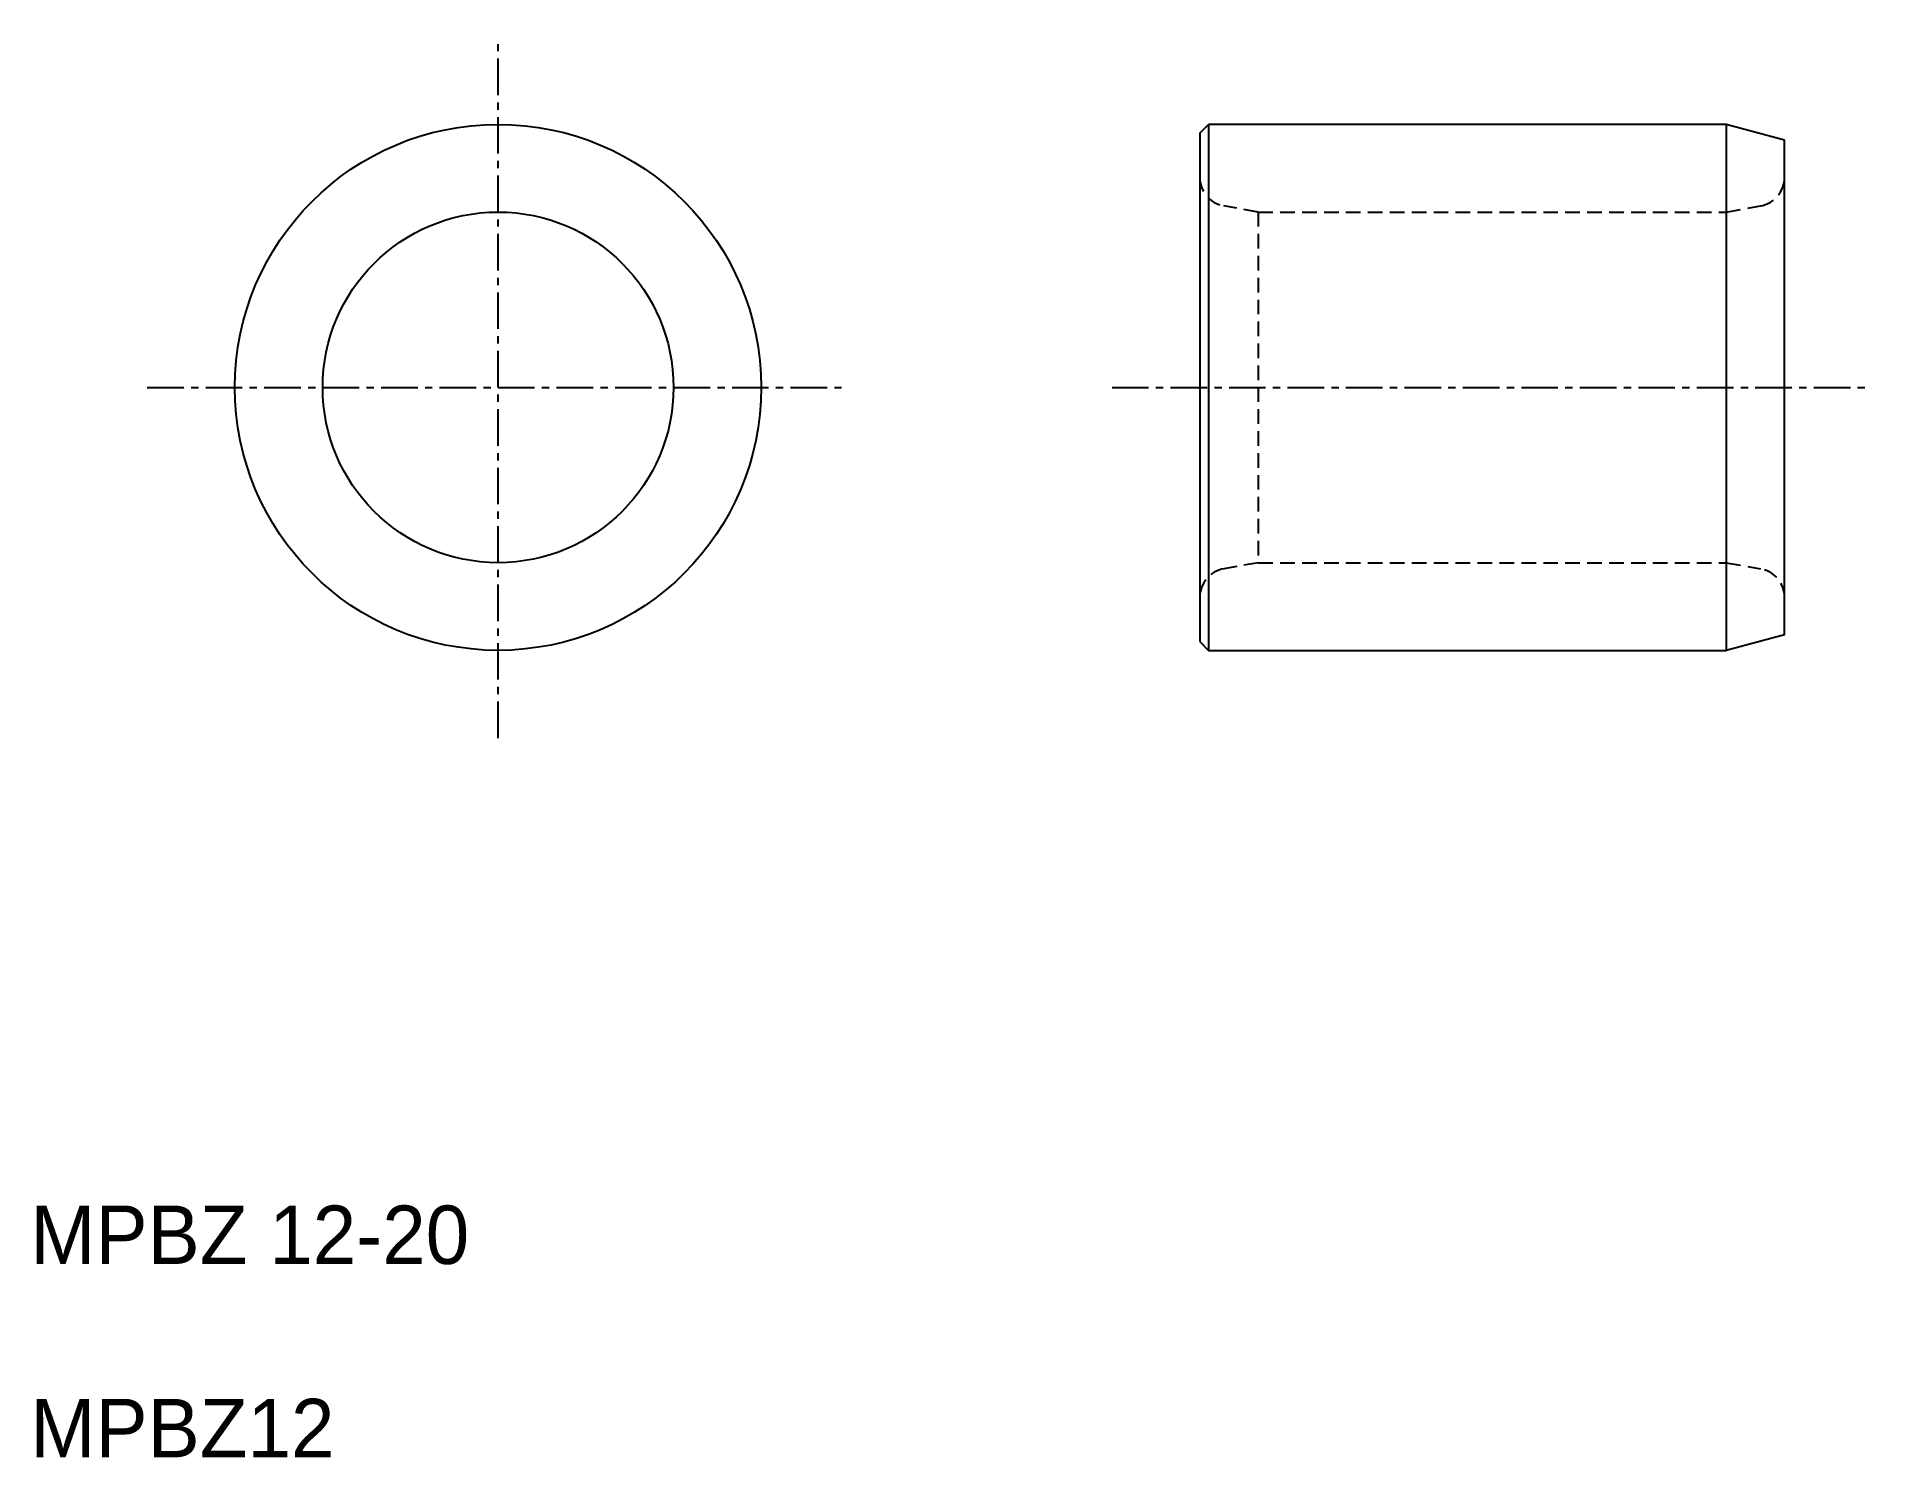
# Model space of a CAD drawing. Extents: x 36.2 to 99, y 73.2 to 121.8.
import ezdxf

# ---------------------------------------------------------------- set-up
doc = ezdxf.new("R2010")
doc.units = 0
doc.linetypes.add('CENTER', pattern=[2, 1.25, -0.25, 0.25, -0.25])
doc.linetypes.add('DASHED', pattern=[0.75, 0.5, -0.25])
doc.layers.get('0').update_dxf_attribs({"linetype": 'CONTINUOUS'})
doc.layers.add('CENTER', color=1, linetype='CENTER')

msp = doc.modelspace()

# ---------------------------------------------------------------- linework, layer by layer
at = {"color": 7, "linetype": 'CONTINUOUS'}
for p, q in [((75.957, 118.539), (76.257, 118.839)), ((76.257, 118.839), (76.257, 100.839)), ((93.957, 118.839), (76.257, 118.839)), ((93.957, 118.839), (93.957, 100.839)), ((95.957, 118.303), (93.957, 118.839)), ((75.957, 118.539), (75.957, 101.139)), ((95.957, 101.375), (95.957, 118.303)), ((75.957, 101.139), (76.257, 100.839)), ((95.957, 101.375), (93.957, 100.839)), ((76.257, 100.839), (93.957, 100.839))]:
    msp.add_line(p, q, dxfattribs=at)
at = {"color": 3, "linetype": 'DASHED'}
for p, q in [((77.957, 115.839), (76.784, 116.046)), ((77.957, 115.839), (77.957, 103.839)), ((77.957, 115.839), (93.957, 115.839)), ((93.957, 115.839), (95.131, 116.046)), ((93.957, 115.839), (93.957, 103.839)), ((77.957, 103.839), (76.784, 103.632)), ((77.957, 103.839), (93.957, 103.839)), ((93.957, 103.839), (95.131, 103.632))]:
    msp.add_line(p, q, dxfattribs=at)
at = {"color": 7, "linetype": 'CONTINUOUS'}
for radius in [9, 6]:
    msp.add_circle((51.957, 109.839), radius, dxfattribs=at)
at = {"color": 3, "linetype": 'DASHED'}
for centre, start, end in [((76.957, 117.031), 180, 260), ((94.957, 117.031), 280, 360), ((76.957, 102.648), 100, 180), ((94.957, 102.648), 0, 80)]:
    msp.add_arc(centre, 1, start, end, dxfattribs=at)
at = {"layer": 'CENTER', "color": 1, "linetype": 'CENTER'}
for p, q in [((51.957, 97.839), (51.957, 121.839)), ((39.957, 109.839), (63.957, 109.839)), ((72.957, 109.839), (98.957, 109.839))]:
    msp.add_line(p, q, dxfattribs=at)

# ---------------------------------------------------------------- texts
at = {"color": 7, "linetype": 'CONTINUOUS'}
for s, p in [('MPBZ 12-20', (35.957, 79.839)), ('MPBZ12', (35.957, 73.224))]:
    msp.add_text(s, height=2, dxfattribs=at).set_placement(p)

doc.saveas('drawing.dxf')
